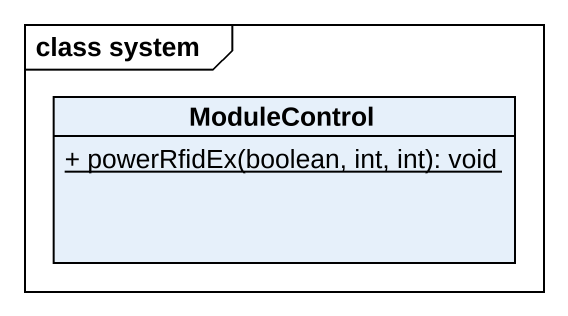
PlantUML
@startuml
mainframe class system
hide circle
hide empty members
skinparam classAttributeIconSize 0
class ModuleControl {
  {static} + powerRfidEx(boolean, int, int): void
}
@enduml
